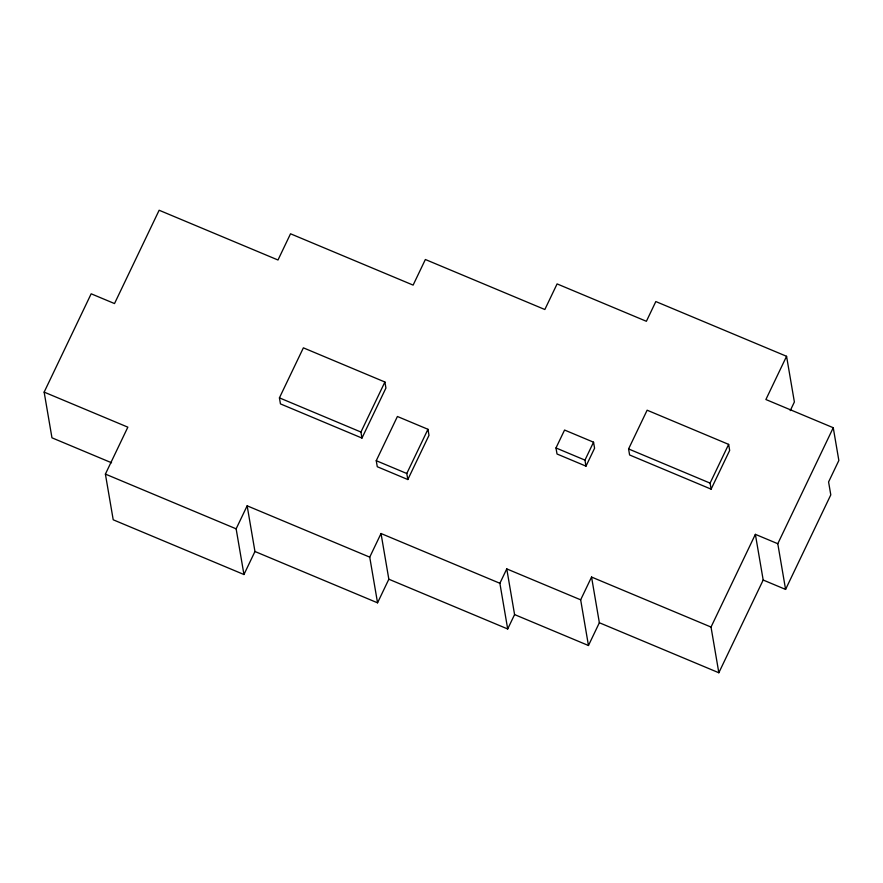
<?xml version="1.0" encoding="UTF-8"?>
<svg xmlns="http://www.w3.org/2000/svg" width="883" height="883" viewBox="0 0 883 883"><rect width="100%" height="100%" fill="white"/><g stroke="black" fill="none" stroke-linecap="round" stroke-linejoin="round"><path stroke-width="1.32" d="M111.556 462.769L51.965 437.813L44.15 392.118L91.17 293.796L114.514 303.564L159.139 210.242L277.99 259.999L290.529 233.785L413.123 285.11L425.363 259.503L544.844 309.514L557.096 283.907L646.389 321.291L655.826 301.556L786.565 356.291L794.38 401.975L790.241 410.628M254.955 551.5L377.549 602.824L369.734 557.14L247.152 505.816L254.955 551.5L243.951 574.524L113.212 519.789L105.397 474.094L127.847 427.162L44.15 392.118M243.951 574.524L236.136 528.829L247.152 505.816M369.734 557.14L381.026 533.52L499.877 583.277L507.692 628.972L388.84 579.215L381.026 533.52M377.549 602.824L388.84 579.215M499.877 583.277L506.765 568.895L580.661 599.822L588.464 645.517L514.579 614.579L506.765 568.895M507.692 628.972L514.579 614.579M580.661 599.822L591.555 577.052L711.025 627.062L718.839 672.758L599.358 622.736L591.555 577.052M588.464 645.517L599.358 622.736M786.565 356.291L765.892 399.524L833.254 427.725L838.85 460.484L828.585 481.952L830.793 494.877L785.583 589.414L763.188 580.032L755.373 534.347L777.78 543.718L785.583 589.414M711.025 627.062L755.373 534.347M777.78 543.718L833.254 427.725M718.839 672.758L763.188 580.032M279.425 397.858L303.377 347.836L384.9 382.008L385.926 388.045L361.964 438.067L280.452 403.895L279.425 397.858L360.937 432.041L361.964 438.067M360.937 432.041L384.9 382.008M376.246 460.694L397.416 416.489L427.957 429.293L428.995 435.33L407.825 479.535L377.284 466.732L376.246 460.694L406.787 473.498L407.825 479.535M406.787 473.498L427.957 429.293M555.981 447.957L564.568 430.043L593.542 442.195L594.579 448.222L585.992 466.147L557.018 453.994L555.981 447.957L584.965 460.109L585.992 466.147M584.965 460.109L593.542 442.195M628.575 448.939L647.129 410.198L728.641 444.381L729.667 450.418L711.113 489.149L629.601 454.977L628.575 448.939L710.087 483.122L711.113 489.149M710.087 483.122L728.641 444.381M105.397 474.094L236.136 528.829"/></g></svg>
